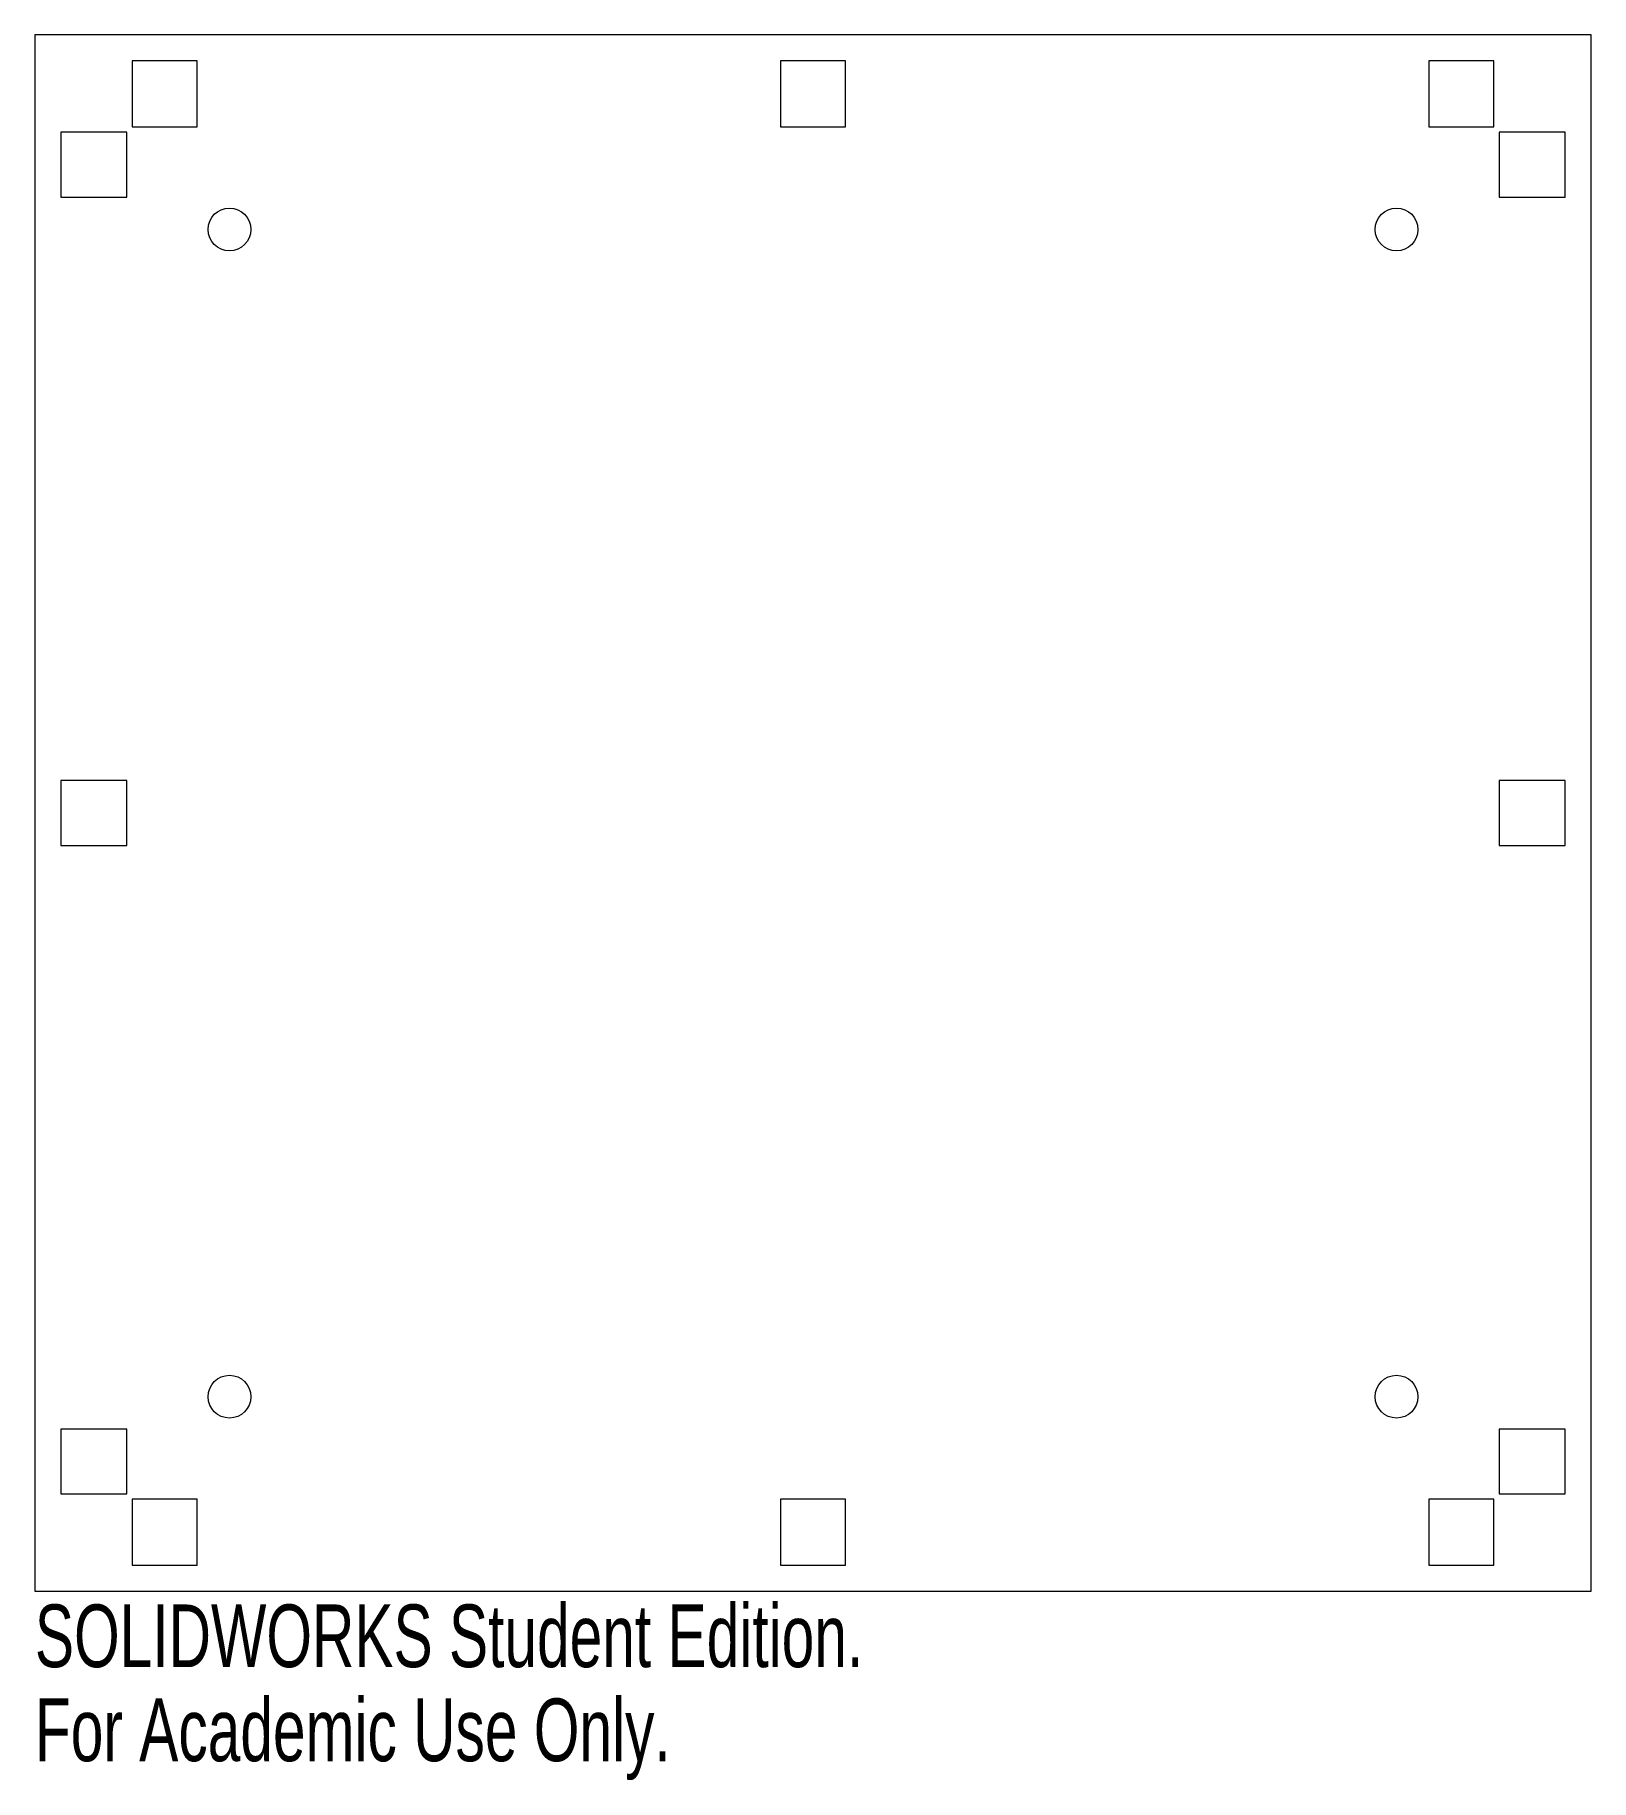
# Model space of a CAD drawing. Header units: millimetres. Extents: x -60 to 60, y -75 to 60.
import ezdxf

# ---------------------------------------------------------------- set-up
doc = ezdxf.new("R2010")
doc.units = ezdxf.units.MM
doc.styles.add('SLDTEXTSTYLE0', font='TXT', dxfattribs={"width": 0.7})

msp = doc.modelspace()

# ---------------------------------------------------------------- linework, layer by layer
at = {"color": 7, "linetype": 'Continuous', "lineweight": 15}
for p, q in [((-60, 60), (-60, -60)), ((60, 60), (-60, 60)), ((60, -60), (60, 60)), ((-47.5, 58), (-52.5, 58)), ((-52.5, 58), (-52.5, 52.9)), ((-47.5, 52.9), (-47.5, 58)), ((2.5, 58), (-2.5, 58)), ((-2.5, 58), (-2.5, 52.9)), ((2.5, 52.9), (2.5, 58)), ((47.5, 58), (47.5, 52.9)), ((52.5, 58), (47.5, 58)), ((52.5, 52.9), (52.5, 58)), ((-52.9, 52.5), (-58, 52.5)), ((-58, 52.5), (-58, 47.5)), ((-52.9, 47.5), (-52.9, 52.5)), ((-52.5, 52.9), (-47.5, 52.9)), ((-2.5, 52.9), (2.5, 52.9)), ((47.5, 52.9), (52.5, 52.9)), ((58, 52.5), (52.9, 52.5)), ((52.9, 52.5), (52.9, 47.5)), ((58, 47.5), (58, 52.5)), ((-58, 47.5), (-52.9, 47.5)), ((52.9, 47.5), (58, 47.5)), ((-52.9, 2.5), (-58, 2.5)), ((-58, 2.5), (-58, -2.5)), ((-52.9, -2.5), (-52.9, 2.5)), ((58, 2.5), (52.9, 2.5)), ((52.9, 2.5), (52.9, -2.5)), ((58, -2.5), (58, 2.5)), ((-58, -2.5), (-52.9, -2.5)), ((52.9, -2.5), (58, -2.5)), ((-52.9, -47.5), (-58, -47.5)), ((-58, -47.5), (-58, -52.5)), ((-52.9, -52.5), (-52.9, -47.5)), ((58, -47.5), (52.9, -47.5)), ((52.9, -47.5), (52.9, -52.5)), ((58, -52.5), (58, -47.5)), ((-58, -52.5), (-52.9, -52.5)), ((-47.5, -52.9), (-52.5, -52.9)), ((-52.5, -52.9), (-52.5, -58)), ((-47.5, -58), (-47.5, -52.9)), ((2.5, -52.9), (-2.5, -52.9)), ((-2.5, -52.9), (-2.5, -58)), ((2.5, -58), (2.5, -52.9)), ((47.5, -52.9), (47.5, -58)), ((52.5, -52.9), (47.5, -52.9)), ((52.5, -58), (52.5, -52.9)), ((52.9, -52.5), (58, -52.5)), ((-52.5, -58), (-47.5, -58)), ((-2.5, -58), (2.5, -58)), ((47.5, -58), (52.5, -58)), ((-60, -60), (60, -60))]:
    msp.add_line(p, q, dxfattribs=at)
for centre in [(-45, 45), (45, 45), (-45, -45), (45, -45)]:
    msp.add_circle(centre, 1.65, dxfattribs=at)

# ---------------------------------------------------------------- texts
at = {"color": 7, "linetype": 'Continuous', "char_height": 4.8336, "attachment_point": 1, "style": 'SLDTEXTSTYLE0'}
for s, insert in [('SOLIDWORKS Student Edition.', (-60, -61.02)), ('For Academic Use Only.', (-60, -68.27))]:
    msp.add_mtext(s, dxfattribs=dict(at, insert=insert))

doc.saveas('drawing.dxf')
